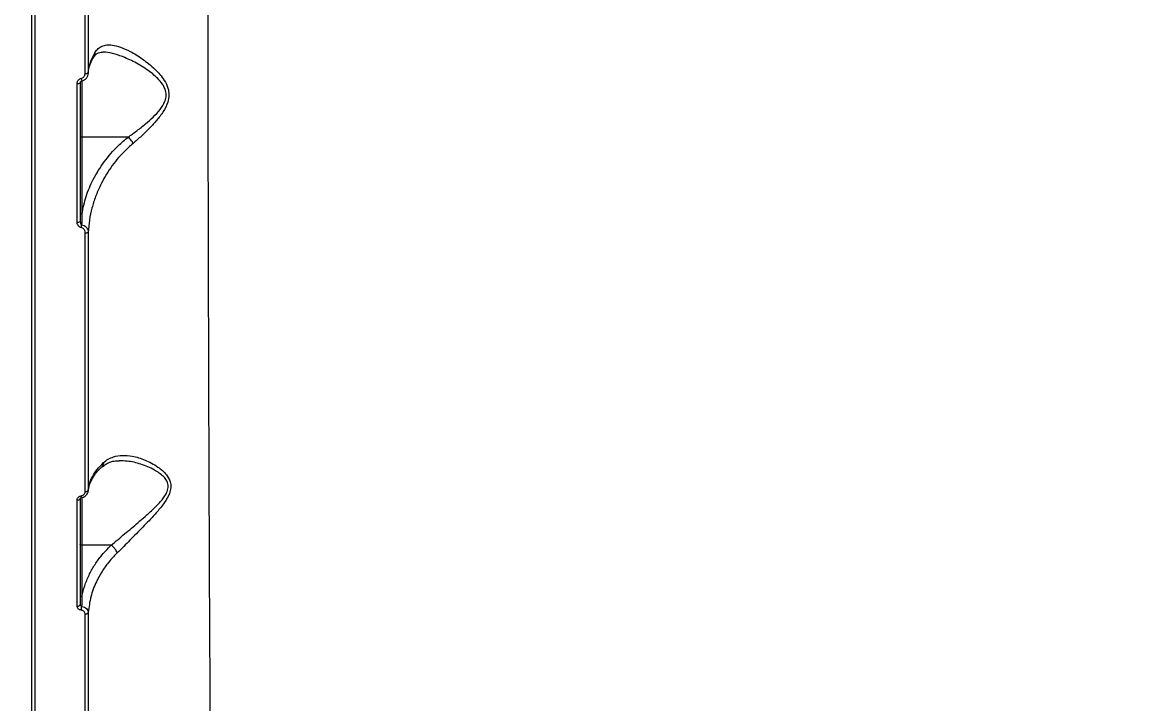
# Model space of a CAD drawing. Header units: millimetres. Extents: x -11024 to 8278, y -7837 to 5770.
# Drawn here: x 2405.4 to 2763.7, y -1597.9 to -1380.3 of the extents above; entities that cross this region are included whole.
import ezdxf

# ---------------------------------------------------------------- set-up
doc = ezdxf.new("R2010")
doc.units = ezdxf.units.MM
for name, color, linetype in [('DIKOM_ОБЪЕКТ', 7, 'Continuous'), ('DIKOM_РАЗМЕР_ЗОНА', 7, 'Continuous'), ('DIKOM_РАЗМЕР_ОБЪЕКТА', 7, 'Continuous')]:
    doc.layers.add(name, color=color, linetype=linetype)
doc.styles.add('style1', font='arial.ttf', dxfattribs={"width": 0.8})
doc.dimstyles.new('1-50', dxfattribs={"dimtxt": 300, "dimasz": 200, "dimexe": 100, "dimexo": 0, "dimgap": 100, "dimtad": 1, "dimtxsty": 'style1', "dimcen": 200, "dimclrd": 7, "dimclre": 7, "dimclrt": 7, "dimadec": 1, "dimazin": 2, "dimtfac": 1, "dimtmove": 0, "dimatfit": 2, "dimfxl": 0, "dimlwd": 25, "dimlwe": 18, "dimarcsym": 0})

# ---------------------------------------------------------------- blocks, each defined once
blk = doc.blocks.new('*D9')
at = {"layer": 'Defpoints', "color": 0, "transparency": 16777216}
for p in [(3740.68, 3707.51), (-8191.56, -3797.25), (-1076.12, -3797.25)]:
    blk.add_point(p, dxfattribs=at)
at = {"layer": 'DIKOM_РАЗМЕР_ОБЪЕКТА', "color": 7, "lineweight": 18, "transparency": 16777216}
for p, q in [((3740.68, 3707.51), (-8291.56, 3707.51)), ((-1076.12, -3797.25), (-8291.56, -3797.25))]:
    blk.add_line(p, q, dxfattribs=at)
at = {"layer": 'DIKOM_РАЗМЕР_ОБЪЕКТА', "color": 7, "lineweight": 25, "transparency": 16777216}
blk.add_line((-8191.56, 3507.51), (-8191.56, -3597.25), dxfattribs=at)
at = {"layer": 'DIKOM_РАЗМЕР_ОБЪЕКТА', "color": 7, "transparency": 16777216}
for points in [[(-8224.9, 3507.51), (-8158.23, 3507.51), (-8191.56, 3707.51)], [(-8224.9, -3597.25), (-8158.23, -3597.25), (-8191.56, -3797.25)]]:
    blk.add_solid(points, dxfattribs=at)
at = {"layer": 'DIKOM_РАЗМЕР_ОБЪЕКТА', "color": 7, "transparency": 16777216, "insert": (-8444.74, -44.87), "char_height": 300, "attachment_point": 5, "rotation": 90, "style": 'style1'}
blk.add_mtext('7500', dxfattribs=at)
blk = doc.blocks.new('*D10')
at = {"layer": 'Defpoints', "color": 0, "transparency": 16777216}
for p in [(-7791.31, -186.83), (6174.94, -1432.98), (6174.94, -5371.27)]:
    blk.add_point(p, dxfattribs=at)
at = {"layer": 'DIKOM_РАЗМЕР_ОБЪЕКТА', "color": 7, "lineweight": 18, "transparency": 16777216}
for p, q in [((-7791.31, -186.83), (-7791.31, -5471.27)), ((6174.94, -1432.98), (6174.94, -5471.27))]:
    blk.add_line(p, q, dxfattribs=at)
at = {"layer": 'DIKOM_РАЗМЕР_ОБЪЕКТА', "color": 7, "lineweight": 25, "transparency": 16777216}
blk.add_line((-7591.31, -5371.27), (5974.94, -5371.27), dxfattribs=at)
at = {"layer": 'DIKOM_РАЗМЕР_ОБЪЕКТА', "color": 7, "transparency": 16777216}
for points in [[(-7591.31, -5337.93), (-7591.31, -5404.6), (-7791.31, -5371.27)], [(5974.94, -5337.93), (5974.94, -5404.6), (6174.94, -5371.27)]]:
    blk.add_solid(points, dxfattribs=at)
at = {"layer": 'DIKOM_РАЗМЕР_ОБЪЕКТА', "color": 7, "transparency": 16777216, "insert": (-1343.68, -5118.1), "char_height": 300, "attachment_point": 5, "style": 'style1'}
blk.add_mtext('14000', dxfattribs=at)
blk = doc.blocks.new('*D11')
at = {"layer": 'Defpoints', "color": 0, "transparency": 16777216}
for p in [(3316.13, 5770.14), (-10574.15, -5797.25), (-1580.09, -5797.25)]:
    blk.add_point(p, dxfattribs=at)
at = {"layer": 'DIKOM_РАЗМЕР_ЗОНА', "color": 7, "lineweight": 18, "transparency": 16777216}
for p, q in [((3316.13, 5770.14), (-10674.15, 5770.14)), ((-1580.09, -5797.25), (-10674.15, -5797.25))]:
    blk.add_line(p, q, dxfattribs=at)
at = {"layer": 'DIKOM_РАЗМЕР_ЗОНА', "color": 7, "lineweight": 25, "transparency": 16777216}
blk.add_line((-10574.15, 5570.14), (-10574.15, -5597.25), dxfattribs=at)
at = {"layer": 'DIKOM_РАЗМЕР_ЗОНА', "color": 7, "transparency": 16777216}
for points in [[(-10607.49, 5570.14), (-10540.82, 5570.14), (-10574.15, 5770.14)], [(-10607.49, -5597.25), (-10540.82, -5597.25), (-10574.15, -5797.25)]]:
    blk.add_solid(points, dxfattribs=at)
at = {"layer": 'DIKOM_РАЗМЕР_ЗОНА', "color": 7, "transparency": 16777216, "insert": (-10827.33, -172.99), "char_height": 300, "attachment_point": 5, "rotation": 90, "style": 'style1'}
blk.add_mtext('11500', dxfattribs=at)

msp = doc.modelspace()

# ---------------------------------------------------------------- linework, layer by layer
at = {"layer": 'DIKOM_ОБЪЕКТ', "color": 7, "linetype": 'Continuous', "lineweight": 15}
for p, q in [((2408.384, -1736.829), (2408.384, -936.829)), ((2426.454, -1396.636), (2426.472, -1396.425)), ((2424.384, -1398.976), (2424.384, -1416.947)), ((2439.145, -1416.947), (2424.384, -1416.947)), ((2424.384, -1416.947), (2424.384, -1441.463)), ((2424.384, -1532.104), (2424.384, -1547.359)), ((2433.716, -1547.359), (2424.384, -1547.359)), ((2424.384, -1547.359), (2424.384, -1563.748))]:
    msp.add_line(p, q, dxfattribs=at)
at = {"layer": 'DIKOM_ОБЪЕКТ', "color": 7, "linetype": 'Continuous', "lineweight": 15, "flags": 128}
for points in [[(2424.384, -1416.947), (2424.287, -1416.941), (2424.193, -1416.922), (2424.106, -1416.892), (2424.031, -1416.852), (2423.968, -1416.802), (2423.922, -1416.746), (2423.894, -1416.685), (2423.884, -1416.622)], [(2424.384, -1441.463), (2424.287, -1441.456), (2424.193, -1441.438), (2424.106, -1441.408), (2424.031, -1441.367), (2423.968, -1441.318), (2423.922, -1441.262), (2423.894, -1441.201), (2423.884, -1441.137)], [(2425.445, -1530.235), (2425.633, -1530.226), (2425.813, -1530.201), (2425.98, -1530.161), (2426.128, -1530.107), (2426.251, -1530.041), (2426.345, -1529.966), (2426.406, -1529.884), (2426.433, -1529.798)], [(2422.893, -1532.889), (2423.087, -1532.879), (2423.273, -1532.852), (2423.444, -1532.809), (2423.595, -1532.751), (2423.718, -1532.68), (2423.809, -1532.6), (2423.865, -1532.513), (2423.884, -1532.422)], [(2424.384, -1563.748), (2424.287, -1563.742), (2424.193, -1563.723), (2424.106, -1563.693), (2424.031, -1563.653), (2423.968, -1563.603), (2423.922, -1563.547), (2423.894, -1563.486), (2423.884, -1563.423)], [(2422.892, -1566.817), (2423.086, -1566.805), (2423.273, -1566.774), (2423.444, -1566.723), (2423.594, -1566.655), (2423.717, -1566.572), (2423.809, -1566.478), (2423.865, -1566.375), (2423.884, -1566.269)], [(2425.449, -1569.368), (2425.636, -1569.357), (2425.817, -1569.327), (2425.984, -1569.279), (2426.131, -1569.214), (2426.254, -1569.135), (2426.348, -1569.045), (2426.41, -1568.946), (2426.438, -1568.843)]]:
    msp.add_lwpolyline(points, dxfattribs=at)
at = {"layer": 'DIKOM_ОБЪЕКТ', "color": 7, "linetype": 'Continuous', "lineweight": 15}
for centre, radius, start, end in [((2425.663, -1394.55), 2.03, 263.64977, 292.04033), ((2423.135, -1398.023), 1.773, 262.23165, 294.99463), ((2437.967, -1395.907), 13.999, 189.38695, 192.88403), ((2423.124, -1442.969), 1.18, 258.80736, 310.14367), ((2407.884, -1443.121), 16.535, 350.43599, 353.5796), ((2425.653, -1446.321), 1.246, 260.17582, 308.41734), ((2425.783, -1531.447), 1.621, 184.19408, 203.45381), ((2414.271, -1566.4), 10.056, 350.23212, 357.04901)]:
    msp.add_arc(centre, radius, start, end, dxfattribs=at)
for points, knots in [([(2409.385, -1194.123), (2409.385, -1198.445), (2409.385, -1210.086), (2409.385, -1229.393), (2409.385, -1252.056), (2409.385, -1275.208), (2409.385, -1298.778), (2409.385, -1322.695), (2409.385, -1346.434), (2409.385, -1369.914), (2409.385, -1393.069), (2409.385, -1416.273), (2409.385, -1439.448), (2409.385, -1462.51), (2409.385, -1484.952), (2409.385, -1506.71), (2409.385, -1527.74), (2409.385, -1548.383), (2409.385, -1568.549), (2409.385, -1588.155), (2409.385, -1606.551), (2409.385, -1623.731), (2409.384, -1639.716), (2409.385, -1654.974), (2409.385, -1669.427), (2409.384, -1683.01), (2409.384, -1695.596), (2409.384, -1707.126), (2409.384, -1717.561), (2409.384, -1726.92), (2409.384, -1735.123), (2409.384, -1742.114), (2409.384, -1747.734), (2409.384, -1752.011), (2409.384, -1754.934), (2409.384, -1756.611), (2409.384, -1756.679), (2409.384, -1756.709)], [0, 0, 0, 0, 0.01705643, 0.0459525, 0.07487092, 0.10376709, 0.13350258, 0.16326226, 0.19299776, 0.22189392, 0.25081229, 0.27970845, 0.30944397, 0.33920369, 0.36893917, 0.39783527, 0.42675372, 0.45564982, 0.48538537, 0.51514502, 0.54488062, 0.57273627, 0.60061202, 0.62846763, 0.65707254, 0.68569897, 0.71430374, 0.74320007, 0.77211863, 0.80101483, 0.8307504, 0.86051009, 0.89024561, 0.91914196, 0.94806039, 0.97695654, 1, 1, 1, 1]), ([(2464.486, -1266.189), (2464.49, -1273.138), (2464.499, -1287.04), (2464.516, -1308.104), (2464.537, -1329.446), (2464.563, -1351.022), (2464.593, -1372.758), (2464.628, -1394.175), (2464.666, -1415.207), (2464.709, -1435.798), (2464.757, -1456.284), (2464.81, -1476.587), (2464.869, -1496.63), (2464.933, -1515.978), (2465.002, -1534.581), (2465.075, -1552.405), (2465.155, -1569.737), (2465.243, -1586.493), (2465.338, -1602.6), (2465.439, -1617.715), (2465.546, -1631.806), (2465.66, -1644.868), (2465.783, -1657.106), (2465.915, -1668.44), (2466.058, -1678.81), (2466.208, -1687.996), (2466.367, -1695.992), (2466.534, -1702.819), (2466.712, -1708.582), (2466.903, -1713.212), (2467.106, -1716.679), (2467.305, -1718.705), (2467.476, -1719.65), (2467.578, -1719.66), (2467.62, -1719.665)], [0, 0, 0, 0, 0.0314156, 0.0628554, 0.094271, 0.1265999, 0.1589551, 0.1912839, 0.2227013, 0.2541429, 0.2855602, 0.3178893, 0.3502448, 0.3825739, 0.4140144, 0.4454787, 0.4769189, 0.5092699, 0.5416472, 0.5739982, 0.6054903, 0.6370066, 0.6684985, 0.700901, 0.7333296, 0.7657323, 0.7973029, 0.8288976, 0.8604683, 0.8929496, 0.9254571, 0.9579385, 0.9827489, 1, 1, 1, 1]), ([(2693.048, -1741.086), (2696.146, -1741.379), (2702.346, -1741.964), (2711.83, -1741.693), (2721.418, -1740.583), (2731.232, -1738.525), (2741.254, -1735.492), (2751.465, -1731.448), (2761.702, -1726.451), (2772.233, -1720.338), (2783.031, -1713.018), (2794.061, -1704.423), (2805.101, -1694.686), (2816.112, -1683.79), (2827.053, -1671.747), (2837.673, -1658.836), (2847.943, -1645.126), (2857.843, -1630.703), (2867.547, -1615.314), (2877.013, -1598.972), (2886.201, -1581.711), (2894.902, -1563.927), (2903.099, -1545.697), (2910.785, -1527.102), (2918.092, -1507.826), (2924.98, -1487.906), (2931.413, -1467.399), (2936.864, -1448.113), (2941.448, -1430.188), (2945.295, -1413.664), (2948.794, -1397), (2951.931, -1380.256), (2954.693, -1363.507), (2957.076, -1346.747), (2959.109, -1329.971), (2960.139, -1318.824), (2960.654, -1313.251)], [0, 0, 0, 0, 0.0277655, 0.0555639, 0.0833625, 0.1111275, 0.1400315, 0.168973, 0.1979142, 0.2268182, 0.2582449, 0.2896958, 0.3211227, 0.3534673, 0.3858386, 0.4181833, 0.4495061, 0.480853, 0.5121759, 0.5444126, 0.5766758, 0.6089125, 0.6401611, 0.6714337, 0.7026821, 0.7348412, 0.7670266, 0.7991857, 0.8241464, 0.8491071, 0.8742669, 0.8994269, 0.9244695, 0.9495121, 0.9747561, 1, 1, 1, 1]), ([(2425.438, -1396.567), (2425.438, -1390.694), (2425.438, -1378.948), (2425.437, -1361.182), (2425.437, -1343.336), (2425.436, -1331.404), (2425.436, -1325.438)], [0, 0, 0, 0, 0.2490973, 0.4981938, 0.749097, 1, 1, 1, 1]), ([(2426.422, -1325.464), (2426.422, -1331.373), (2426.422, -1343.192), (2426.423, -1360.955), (2426.423, -1378.724), (2426.424, -1390.529), (2426.424, -1396.431)], [0, 0, 0, 0, 0.2490974, 0.4981943, 0.7490972, 1, 1, 1, 1]), ([(2426.424, -1396.431), (2426.559, -1395.432), (2426.852, -1393.248), (2427.943, -1391.131), (2428.535, -1389.982)], [0, 0, 0, 0, 0.4574484, 1, 1, 1, 1]), ([(2428.535, -1389.982), (2428.539, -1390.021), (2428.569, -1390.273), (2428.548, -1390.705), (2428.361, -1391.024), (2428.277, -1391.168)], [0, 0, 0, 0, 0.0916375, 0.58792516, 1, 1, 1, 1]), ([(2428.289, -1391.227), (2428.317, -1391.176), (2428.484, -1390.867), (2428.834, -1390.518), (2429.366, -1390.098), (2430.055, -1389.874), (2430.633, -1389.771), (2430.996, -1389.791), (2431.02, -1389.792)], [0, 0, 0, 0, 0.0395151, 0.2379127, 0.4750144, 0.7692284, 0.9848768, 1, 1, 1, 1]), ([(2428.535, -1389.982), (2428.571, -1389.923), (2428.89, -1389.397), (2429.598, -1388.563), (2430.832, -1387.788), (2432.316, -1387.427), (2434.272, -1387.476), (2436.773, -1388.119), (2440.051, -1389.588), (2443.797, -1391.893), (2447.047, -1394.492), (2449.357, -1396.902), (2450.846, -1398.858), (2451.95, -1401.07), (2452.325, -1403.509), (2451.853, -1406.153), (2450.43, -1408.886), (2448.352, -1411.603), (2445.971, -1414.185), (2443.401, -1416.673), (2441.64, -1418.201), (2440.754, -1418.969)], [0, 0, 0, 0, 0.0056286, 0.0501957, 0.0960206, 0.1433416, 0.1917784, 0.2623052, 0.3349968, 0.4257378, 0.5191889, 0.5587277, 0.5987864, 0.643823, 0.679932, 0.7160754, 0.7691287, 0.8232018, 0.8784513, 0.938852, 1, 1, 1, 1]), ([(2439.156, -1416.949), (2439.157, -1416.949), (2440.088, -1416.303), (2441.956, -1414.946), (2444.655, -1412.802), (2447.196, -1410.576), (2449.376, -1408.236), (2450.925, -1405.863), (2451.451, -1403.525), (2451.034, -1401.377), (2449.845, -1399.483), (2448.28, -1397.812), (2445.82, -1395.758), (2442.397, -1393.514), (2438.429, -1391.578), (2434.957, -1390.343), (2432.566, -1389.803), (2431.35, -1389.824), (2431.023, -1389.83)], [0, 0, 0, 0, 0.0000988, 0.0746374, 0.1491763, 0.2148593, 0.2803562, 0.3409374, 0.3805403, 0.420027, 0.4711181, 0.518323, 0.5656336, 0.6785071, 0.791427, 0.8795849, 0.9676135, 1, 1, 1, 1]), ([(2426.503, -1396.076), (2426.514, -1395.926), (2426.567, -1395.176), (2426.987, -1393.831), (2427.577, -1392.349), (2428.145, -1391.475), (2428.327, -1391.195)], [0, 0, 0, 0, 0.09304608, 0.46501442, 0.82870639, 1, 1, 1, 1]), ([(2424.156, -1398.191), (2424.316, -1398.144), (2424.637, -1398.052), (2425.032, -1397.718), (2425.319, -1397.273), (2425.429, -1396.864), (2425.436, -1396.623), (2425.438, -1396.567)], [0, 0, 0, 0, 0.22109, 0.4418557, 0.6745048, 0.9251257, 1, 1, 1, 1]), ([(2424.318, -1399.019), (2424.35, -1399.016), (2424.666, -1398.99), (2425.228, -1398.712), (2425.886, -1398.14), (2426.298, -1397.356), (2426.475, -1396.692), (2426.406, -1396.333), (2426.395, -1396.271)], [0, 0, 0, 0, 0.02577693, 0.25120162, 0.47775995, 0.70938412, 0.94984444, 1, 1, 1, 1]), ([(2422.895, -1399.78), (2422.897, -1399.727), (2422.904, -1399.492), (2423.01, -1399.093), (2423.29, -1398.656), (2423.68, -1398.327), (2423.997, -1398.236), (2424.156, -1398.191)], [0, 0, 0, 0, 0.0733361, 0.3225316, 0.5550547, 0.7773859, 1, 1, 1, 1]), ([(2422.895, -1444.126), (2422.895, -1443.481), (2422.895, -1440.257), (2422.895, -1431.315), (2422.895, -1417.209), (2422.895, -1405.593), (2422.895, -1399.78)], [0, 0, 0, 0, 0.0441425, 0.2207213, 0.6100155, 1, 1, 1, 1]), ([(2423.884, -1399.63), (2423.884, -1407.055), (2423.884, -1421.925), (2423.884, -1436.548), (2423.884, -1443.871)], [0, 0, 0, 0, 0.4992719, 1, 1, 1, 1]), ([(2423.896, -1399.631), (2423.896, -1399.567), (2423.897, -1399.415), (2424.004, -1399.217), (2424.156, -1399.086), (2424.265, -1399.034), (2424.317, -1399.03), (2424.319, -1399.03)], [0, 0, 0, 0, 0.2432184, 0.5791597, 0.8127459, 0.9927968, 1, 1, 1, 1]), ([(2424.384, -1441.463), (2424.782, -1439.603), (2425.584, -1435.855), (2427.963, -1430.274), (2431.351, -1424.779), (2435.208, -1420.281), (2438.098, -1417.834), (2439.145, -1416.947)], [0, 0, 0, 0, 0.206184, 0.4154255, 0.6401057, 0.8695969, 1, 1, 1, 1]), ([(2440.754, -1418.969), (2439.766, -1419.85), (2437.073, -1422.249), (2433.437, -1426.697), (2430.561, -1431.556), (2428.703, -1435.908), (2427.541, -1439.618), (2426.732, -1443.421), (2426.528, -1446.005), (2426.427, -1447.297)], [0, 0, 0, 0, 0.1128027, 0.3073749, 0.5062334, 0.6280281, 0.7498307, 0.8749147, 1, 1, 1, 1]), ([(2439.145, -1416.947), (2439.147, -1416.947), (2439.15, -1416.947), (2439.154, -1416.948), (2439.155, -1416.949), (2439.156, -1416.949)], [0, 0, 0, 0, 0.4499657, 0.82695691, 1, 1, 1, 1]), ([(2440.754, -1418.969), (2440.737, -1418.929), (2440.618, -1418.651), (2440.314, -1418.126), (2439.767, -1417.447), (2439.36, -1417.115), (2439.156, -1416.949)], [0, 0, 0, 0, 0.0544759, 0.3767107, 0.6883386, 1, 1, 1, 1]), ([(2424.189, -1445.869), (2424.022, -1445.822), (2423.691, -1445.73), (2423.282, -1445.357), (2422.987, -1444.846), (2422.898, -1444.4), (2422.895, -1444.154), (2422.895, -1444.126)], [0, 0, 0, 0, 0.2147582, 0.4259045, 0.6817138, 0.9641381, 1, 1, 1, 1]), ([(2423.884, -1443.871), (2423.892, -1444.025), (2423.905, -1444.293), (2424.004, -1444.63), (2424.12, -1444.833), (2424.228, -1444.936), (2424.29, -1444.96), (2424.315, -1444.97)], [0, 0, 0, 0, 0.3756289, 0.6517378, 0.8444883, 0.9349484, 1, 1, 1, 1]), ([(2424.384, -1441.463), (2424.377, -1441.716), (2424.346, -1442.882), (2424.329, -1444.053), (2424.315, -1444.97)], [0, 0, 0, 0, 0.217452, 1, 1, 1, 1]), ([(2425.44, -1447.548), (2425.415, -1447.301), (2425.371, -1446.865), (2425.056, -1446.347), (2424.665, -1445.998), (2424.349, -1445.912), (2424.189, -1445.869)], [0, 0, 0, 0, 0.3292099, 0.5797539, 0.7885722, 1, 1, 1, 1]), ([(2424.315, -1444.97), (2424.58, -1445.034), (2425.098, -1445.158), (2425.758, -1445.639), (2426.245, -1446.303), (2426.414, -1446.904), (2426.425, -1447.242), (2426.427, -1447.297)], [0, 0, 0, 0, 0.22339635, 0.43766401, 0.68498132, 0.94886013, 1, 1, 1, 1]), ([(2425.445, -1530.235), (2425.445, -1523.641), (2425.444, -1510.453), (2425.442, -1489.965), (2425.441, -1469.03), (2425.441, -1454.709), (2425.44, -1447.548)], [0, 0, 0, 0, 0.2485943, 0.4971893, 0.7485945, 1, 1, 1, 1]), ([(2426.427, -1447.297), (2426.427, -1454.362), (2426.428, -1468.491), (2426.43, -1489.308), (2426.431, -1509.835), (2426.433, -1523.144), (2426.433, -1529.798)], [0, 0, 0, 0, 0.2485949, 0.4971896, 0.7485951, 1, 1, 1, 1]), ([(2431.294, -1520.966), (2431.777, -1520.573), (2432.753, -1519.779), (2434.752, -1518.933), (2437.321, -1518.52), (2440.734, -1518.824), (2444.612, -1519.993), (2447.898, -1521.714), (2450.144, -1523.462), (2451.591, -1524.946), (2452.666, -1526.761), (2452.92, -1528.902), (2452.334, -1531.246), (2450.755, -1533.881), (2448.442, -1536.72), (2445.408, -1540.013), (2441.76, -1543.725), (2438.302, -1547.193), (2436.344, -1549.141), (2435.652, -1549.83)], [0, 0, 0, 0, 0.0443351, 0.0895885, 0.1599533, 0.2324642, 0.3224991, 0.4152113, 0.4503592, 0.4859274, 0.5329409, 0.5664229, 0.5998049, 0.6530978, 0.7102642, 0.7686653, 0.8578757, 0.9497887, 1, 1, 1, 1]), ([(2426.433, -1529.798), (2426.436, -1529.77), (2426.51, -1529.025), (2426.814, -1527.56), (2427.742, -1525.364), (2429.167, -1523.134), (2430.582, -1521.692), (2431.294, -1520.966)], [0, 0, 0, 0, 0.0088932, 0.241785, 0.4772767, 0.736815, 1, 1, 1, 1]), ([(2426.477, -1529.955), (2426.54, -1529.486), (2426.676, -1528.472), (2427.265, -1526.907), (2428.166, -1525.284), (2429.324, -1523.725), (2430.33, -1522.73), (2430.817, -1522.249)], [0, 0, 0, 0, 0.1855396, 0.4004676, 0.6086825, 0.8108295, 1, 1, 1, 1]), ([(2431.294, -1520.966), (2431.294, -1521.006), (2431.296, -1521.184), (2431.237, -1521.582), (2431.081, -1522), (2430.85, -1522.172), (2430.789, -1522.218)], [0, 0, 0, 0, 0.0792759, 0.3515798, 0.829877, 1, 1, 1, 1]), ([(2430.93, -1522.373), (2431.019, -1522.28), (2431.451, -1521.833), (2432.325, -1521.27), (2433.606, -1520.682), (2434.904, -1520.374), (2435.892, -1520.351), (2436.3, -1520.341)], [0, 0, 0, 0, 0.0612694, 0.29572, 0.5488484, 0.8134908, 1, 1, 1, 1]), ([(2433.741, -1547.365), (2433.743, -1547.363), (2434.469, -1546.752), (2436.54, -1545.002), (2440.194, -1541.948), (2444.032, -1538.669), (2447.289, -1535.781), (2449.354, -1533.68), (2450.737, -1531.935), (2451.58, -1530.536), (2452.081, -1528.932), (2451.797, -1527.041), (2450.633, -1525.497), (2449.118, -1524.247), (2446.722, -1522.778), (2443.267, -1521.342), (2439.396, -1520.428), (2437.146, -1520.394), (2436.291, -1520.381)], [0, 0, 0, 0, 0.0001942, 0.06224303, 0.17506358, 0.28799652, 0.35859859, 0.42901495, 0.46013982, 0.49115765, 0.52828368, 0.5651988, 0.61896384, 0.66134801, 0.70381996, 0.81711062, 0.93048197, 1, 1, 1, 1]), ([(2424.294, -1532.081), (2424.342, -1532.078), (2424.689, -1532.052), (2425.306, -1531.784), (2425.983, -1531.201), (2426.389, -1530.478), (2426.397, -1529.979), (2426.4, -1529.773)], [0, 0, 0, 0, 0.040957, 0.2981984, 0.5590949, 0.8182111, 1, 1, 1, 1]), ([(2422.892, -1566.817), (2422.892, -1566.258), (2422.892, -1563.466), (2422.893, -1556.513), (2422.893, -1545.821), (2422.893, -1537.201), (2422.893, -1532.889)], [0, 0, 0, 0, 0.0507675, 0.2538555, 0.6266997, 1, 1, 1, 1]), ([(2422.893, -1532.889), (2422.894, -1532.858), (2422.898, -1532.679), (2422.99, -1532.351), (2423.269, -1531.97), (2423.674, -1531.68), (2424.002, -1531.604), (2424.166, -1531.566)], [0, 0, 0, 0, 0.04891011, 0.28706503, 0.52494783, 0.76253804, 1, 1, 1, 1]), ([(2423.884, -1532.422), (2423.884, -1538.174), (2423.884, -1549.69), (2423.884, -1560.739), (2423.884, -1566.269)], [0, 0, 0, 0, 0.49944808, 1, 1, 1, 1]), ([(2423.89, -1532.418), (2423.89, -1532.392), (2423.891, -1532.347), (2423.958, -1532.247), (2424.072, -1532.162), (2424.191, -1532.108), (2424.273, -1532.099), (2424.297, -1532.097)], [0, 0, 0, 0, 0.3121838, 0.5478189, 0.73634, 0.9235109, 1, 1, 1, 1]), ([(2424.166, -1531.566), (2424.332, -1531.528), (2424.662, -1531.451), (2425.069, -1531.159), (2425.349, -1530.775), (2425.44, -1530.446), (2425.445, -1530.266), (2425.445, -1530.235)], [0, 0, 0, 0, 0.2376975, 0.475494, 0.7136924, 0.9520338, 1, 1, 1, 1]), ([(2424.384, -1547.359), (2424.328, -1547.356), (2424.216, -1547.349), (2424.066, -1547.293), (2423.952, -1547.212), (2423.899, -1547.128), (2423.885, -1547.069), (2423.884, -1547.045), (2423.884, -1547.037)], [0, 0, 0, 0, 0.21461973, 0.42933188, 0.64391468, 0.85863573, 0.95529691, 1, 1, 1, 1]), ([(2424.384, -1563.748), (2424.656, -1562.593), (2425.202, -1560.271), (2426.573, -1556.961), (2428.313, -1553.823), (2430.585, -1550.583), (2432.587, -1548.522), (2433.716, -1547.359)], [0, 0, 0, 0, 0.1948111, 0.3916473, 0.5750711, 0.7602167, 1, 1, 1, 1]), ([(2433.716, -1547.359), (2433.721, -1547.36), (2433.729, -1547.36), (2433.737, -1547.363), (2433.741, -1547.365), (2433.741, -1547.365)], [0, 0, 0, 0, 0.5076132, 0.9178317, 1, 1, 1, 1]), ([(2435.652, -1549.83), (2435.647, -1549.808), (2435.6, -1549.59), (2435.422, -1549.129), (2434.985, -1548.458), (2434.401, -1547.822), (2433.961, -1547.518), (2433.741, -1547.365)], [0, 0, 0, 0, 0.026255, 0.2631053, 0.5087139, 0.754343, 1, 1, 1, 1]), ([(2435.652, -1549.83), (2434.584, -1550.952), (2432.702, -1552.93), (2430.558, -1556.048), (2428.659, -1559.541), (2427.048, -1563.812), (2426.643, -1567.154), (2426.438, -1568.843)], [0, 0, 0, 0, 0.2022636, 0.3564031, 0.5119904, 0.7532491, 1, 1, 1, 1]), ([(2424.384, -1563.748), (2424.376, -1564.001), (2424.344, -1565.054), (2424.326, -1566.113), (2424.313, -1566.918)], [0, 0, 0, 0, 0.2408138, 1, 1, 1, 1]), ([(2424.181, -1568.106), (2423.996, -1568.066), (2423.638, -1567.987), (2423.222, -1567.673), (2422.945, -1567.274), (2422.91, -1566.969), (2422.892, -1566.817)], [0, 0, 0, 0, 0.2592411, 0.5021944, 0.75114, 1, 1, 1, 1]), ([(2423.884, -1566.269), (2423.89, -1566.346), (2423.901, -1566.495), (2423.989, -1566.696), (2424.114, -1566.836), (2424.232, -1566.9), (2424.295, -1566.914), (2424.313, -1566.918)], [0, 0, 0, 0, 0.27355315, 0.53431793, 0.76890009, 0.93414821, 1, 1, 1, 1]), ([(2425.449, -1569.368), (2425.432, -1569.219), (2425.397, -1568.921), (2425.126, -1568.528), (2424.731, -1568.241), (2424.387, -1568.133), (2424.202, -1568.109), (2424.181, -1568.106)], [0, 0, 0, 0, 0.2486848, 0.4975443, 0.7389777, 0.9703594, 1, 1, 1, 1]), ([(2424.313, -1566.918), (2424.348, -1566.922), (2424.656, -1566.964), (2425.228, -1567.137), (2425.889, -1567.577), (2426.346, -1568.171), (2426.407, -1568.62), (2426.438, -1568.843)], [0, 0, 0, 0, 0.0300381, 0.2639473, 0.5066178, 0.7544536, 1, 1, 1, 1]), ([(2425.459, -1640.8), (2425.459, -1638.321), (2425.457, -1631.068), (2425.455, -1618.502), (2425.453, -1602.84), (2425.451, -1586.511), (2425.449, -1575.082), (2425.449, -1569.368)], [0, 0, 0, 0, 0.1144532, 0.3347653, 0.5550761, 0.7775383, 1, 1, 1, 1]), ([(2426.438, -1568.843), (2426.439, -1574.49), (2426.44, -1585.784), (2426.443, -1602.034), (2426.446, -1617.722), (2426.448, -1630.361), (2426.45, -1637.644), (2426.45, -1640.118)], [0, 0, 0, 0, 0.2203102, 0.4406205, 0.6630841, 0.8855459, 1, 1, 1, 1])]:
    msp.add_open_spline(points, degree=3, knots=knots, dxfattribs=at)

# ---------------------------------------------------------------- dimensions: what is measured, and where the dimension line sits
at = {"layer": 'DIKOM_РАЗМЕР_ЗОНА'}
dim = msp.add_linear_dim(base=(-10574.155, -5797.252), p1=(3316.126, 5770.14), p2=(-1580.087, -5797.252), angle=90, text='11500', dimstyle='1-50', dxfattribs=at)
dim.commit()
dim.dimension.update_dxf_attribs({"geometry": '*D11', "text_midpoint": (-10574.155, -172.992), "dimtype": 160})
at = {"layer": 'DIKOM_РАЗМЕР_ОБЪЕКТА'}
dim = msp.add_linear_dim(base=(-8191.564, -3797.252), p1=(3740.68, 3707.508), p2=(-1076.116, -3797.252), angle=90, text='7500', dimstyle='1-50', dxfattribs=at)
dim.commit()
dim.dimension.update_dxf_attribs({"geometry": '*D9', "text_midpoint": (-8191.564, -44.872), "dimtype": 160})
dim = msp.add_linear_dim(base=(6174.942, -5371.267), p1=(-7791.307, -186.829), p2=(6174.942, -1432.983), text='14000', dimstyle='1-50', dxfattribs=at)
dim.commit()
dim.dimension.update_dxf_attribs({"geometry": '*D10', "text_midpoint": (-1343.681, -5371.267), "dimtype": 160})

doc.saveas('drawing.dxf')
